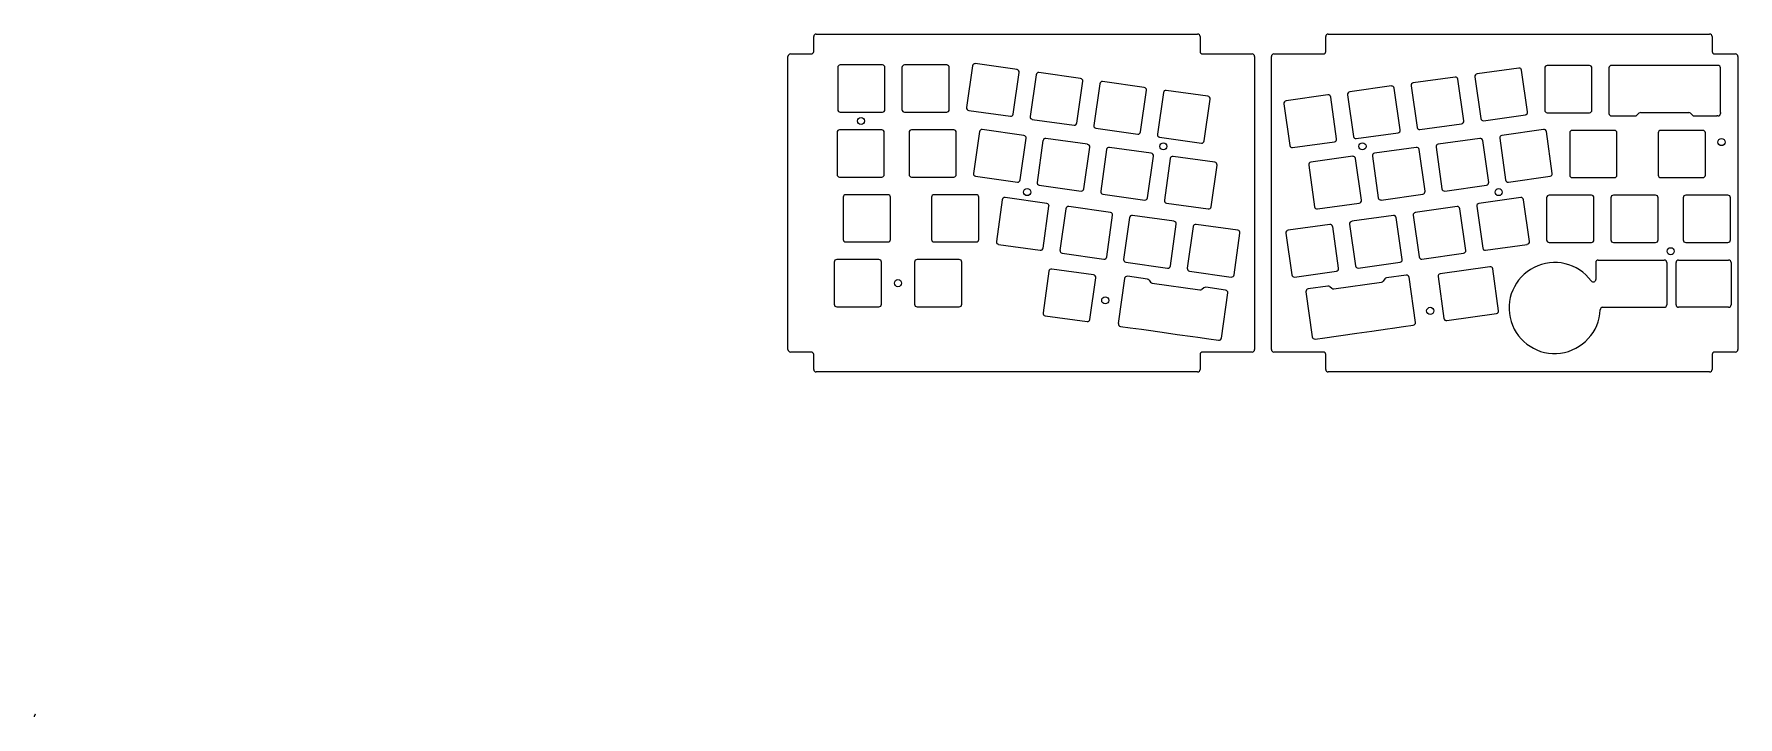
# Model space of a CAD drawing. Header units: millimetres. Extents: x -257 to 248, y -741 to -539.
import ezdxf

# ---------------------------------------------------------------- set-up
doc = ezdxf.new("R2010")
doc.units = ezdxf.units.MM
doc.layers.add('Default', color=7, linetype='Continuous')
doc.layers.add('预设值', color=7, linetype='Continuous')

msp = doc.modelspace()

# ---------------------------------------------------------------- linework, layer by layer
at = {"color": 7, "linetype": 'Continuous'}
for p, q in [((209.51, -548.96), (209.51, -562.21)), ((210.6, -548.21), (210.26, -548.21)), ((217.6, -548.21), (210.6, -548.21)), ((219.04, -548.21), (217.6, -548.21)), ((223.51, -548.21), (219.04, -548.21)), ((228.56, -548.21), (223.51, -548.21)), ((233.04, -548.21), (228.56, -548.21)), ((234.48, -548.21), (233.04, -548.21)), ((241.48, -548.21), (234.48, -548.21)), ((241.81, -548.21), (241.48, -548.21)), ((242.56, -562.21), (242.56, -548.96)), ((210.6, -563.21), (217.29, -563.21)), ((234.79, -563.21), (241.48, -563.21)), ((72.68, -611.6), (66.8, -610.78)), ((149.42, -610.44), (143.54, -611.27)), ((152.15, -624.45), (150.27, -611.08)), ((65.95, -611.41), (64.07, -624.78)), ((95.89, -614.86), (90.01, -614.04)), ((94.65, -629.08), (96.53, -615.71)), ((119.69, -615.38), (121.57, -628.75)), ((126.21, -613.71), (120.33, -614.53)), ((64.71, -625.63), (67.61, -626.04)), ((67.61, -626.04), (70.9, -626.5)), ((143.89, -626.37), (145.32, -626.17)), ((145.32, -626.17), (148.61, -625.7)), ((148.61, -625.7), (151.51, -625.3)), ((70.9, -626.5), (72.32, -626.7)), ((72.32, -626.7), (77.04, -627.36)), ((77.04, -627.36), (81.47, -627.99)), ((81.47, -627.99), (86.19, -628.65)), ((86.19, -628.65), (87.61, -628.85)), ((87.61, -628.85), (90.9, -629.31)), ((90.9, -629.31), (93.8, -629.72)), ((122.42, -629.39), (125.31, -628.98)), ((125.31, -628.98), (128.61, -628.52)), ((128.61, -628.52), (130.03, -628.32)), ((130.03, -628.32), (134.75, -627.65)), ((134.75, -627.65), (139.18, -627.03)), ((139.18, -627.03), (143.89, -626.37))]:
    msp.add_line(p, q, dxfattribs=at)
at = {"layer": 'Default', "color": 7, "linetype": 'Continuous'}
for p, q in [((-26.22, -544.08), (-26.22, -539.68)), ((-25.47, -538.93), (87.57, -538.93)), ((88.32, -539.68), (88.32, -544.08)), ((125.57, -544.08), (125.57, -539.68)), ((126.32, -538.93), (239.36, -538.93)), ((240.11, -539.68), (240.11, -544.08)), ((-33.1, -544.83), (-26.97, -544.83)), ((89.07, -544.83), (103.71, -544.83)), ((110.18, -544.83), (124.82, -544.83)), ((240.86, -544.83), (246.99, -544.83)), ((-33.85, -632.49), (-33.85, -545.58)), ((-19.11, -548.84), (-19.11, -561.34)), ((-5.86, -548.09), (-18.36, -548.09)), ((-5.11, -561.34), (-5.11, -548.84)), ((-0.06, -548.84), (-0.06, -561.34)), ((13.19, -548.09), (0.69, -548.09)), ((13.94, -561.34), (13.94, -548.84)), ((20.81, -548.35), (19.07, -560.73)), ((34.04, -549.45), (21.66, -547.71)), ((32.94, -562.68), (34.68, -550.3)), ((52.9, -552.1), (40.53, -550.36)), ((104.46, -545.58), (104.46, -632.49)), ((109.43, -632.49), (109.43, -545.58)), ((182.78, -549.01), (170.41, -550.75)), ((185.37, -562.03), (183.63, -549.65)), ((190.46, -549), (190.46, -561.5)), ((203.71, -548.25), (191.21, -548.25)), ((204.46, -561.5), (204.46, -549)), ((247.74, -545.58), (247.74, -632.49)), ((39.68, -551), (37.94, -563.38)), ((51.8, -565.33), (53.54, -552.95)), ((58.55, -553.65), (56.81, -566.03)), ((71.77, -554.75), (59.39, -553.01)), ((145.04, -554.33), (132.66, -556.07)), ((147.62, -567.35), (145.88, -554.97)), ((150.88, -554.26), (152.62, -566.64)), ((163.9, -551.68), (151.52, -553.42)), ((166.48, -564.69), (164.74, -552.31)), ((169.77, -551.6), (171.51, -563.98)), ((70.67, -567.97), (72.41, -555.6)), ((77.42, -556.3), (75.68, -568.67)), ((90.64, -557.4), (78.26, -555.66)), ((89.54, -570.62), (91.28, -558.24)), ((113.16, -559.58), (114.9, -571.96)), ((126.17, -556.99), (113.8, -558.73)), ((128.76, -570.01), (127.02, -557.63)), ((132.02, -556.92), (133.76, -569.3)), ((-18.36, -562.09), (-5.86, -562.09)), ((0.69, -562.09), (13.19, -562.09)), ((19.71, -561.58), (32.09, -563.32)), ((38.58, -564.23), (50.96, -565.97)), ((153.47, -567.28), (165.84, -565.54)), ((172.35, -564.62), (184.73, -562.88)), ((191.21, -562.25), (203.71, -562.25)), ((209.51, -562.21), (209.51, -562.46)), ((210.26, -563.21), (210.6, -563.21)), ((217.82, -562.99), (218.38, -562.43)), ((218.91, -562.21), (233.17, -562.21)), ((234.26, -562.99), (233.7, -562.43)), ((241.81, -563.21), (241.48, -563.21)), ((242.56, -562.21), (242.56, -562.46)), ((-19.3, -568.08), (-19.3, -580.58)), ((-6.05, -567.33), (-18.55, -567.33)), ((-5.3, -580.58), (-5.3, -568.08)), ((2.04, -568.08), (2.04, -580.58)), ((15.29, -567.33), (2.79, -567.33)), ((16.04, -580.58), (16.04, -568.08)), ((22.88, -567.88), (21.14, -580.26)), ((36.1, -568.98), (23.73, -567.24)), ((35, -582.21), (36.74, -569.83)), ((41.74, -570.53), (40, -582.91)), ((54.97, -571.63), (42.59, -569.89)), ((57.44, -566.87), (69.82, -568.61)), ((76.31, -569.52), (88.69, -571.26)), ((134.61, -569.94), (146.99, -568.2)), ((171.27, -569.89), (158.89, -571.63)), ((173.86, -582.91), (172.12, -570.53)), ((177.12, -569.83), (178.86, -582.21)), ((190.14, -567.24), (177.76, -568.98)), ((192.72, -580.26), (190.98, -567.88)), ((197.89, -568.24), (197.89, -580.74)), ((211.14, -567.49), (198.64, -567.49)), ((211.89, -580.74), (211.89, -568.24)), ((224.09, -568.24), (224.09, -580.74)), ((237.34, -567.49), (224.84, -567.49)), ((238.09, -580.74), (238.09, -568.24)), ((53.87, -584.86), (55.61, -572.48)), ((60.61, -573.18), (58.87, -585.56)), ((73.83, -574.28), (61.45, -572.54)), ((72.73, -587.51), (74.47, -575.13)), ((92.7, -576.94), (80.32, -575.2)), ((115.74, -572.59), (128.12, -570.85)), ((133.54, -575.19), (121.16, -576.93)), ((139.39, -575.13), (141.13, -587.51)), ((152.41, -572.54), (140.03, -574.28)), ((154.99, -585.56), (153.25, -573.18)), ((158.25, -572.48), (159.99, -584.86)), ((79.47, -575.83), (77.73, -588.21)), ((91.6, -590.16), (93.34, -577.78)), ((120.52, -577.78), (122.26, -590.16)), ((136.13, -588.21), (134.39, -575.83)), ((-18.55, -581.33), (-6.05, -581.33)), ((2.79, -581.33), (15.29, -581.33)), ((21.78, -581.11), (34.16, -582.85)), ((40.64, -583.76), (53.02, -585.5)), ((160.84, -585.5), (173.22, -583.76)), ((179.71, -582.84), (192.08, -581.1)), ((198.64, -581.49), (211.14, -581.49)), ((224.84, -581.49), (237.34, -581.49)), ((-17.49, -587.33), (-17.49, -599.83)), ((-4.24, -586.58), (-16.74, -586.58)), ((-3.49, -599.83), (-3.49, -587.33)), ((8.71, -587.33), (8.71, -599.83)), ((21.96, -586.58), (9.46, -586.58)), ((22.71, -599.83), (22.71, -587.33)), ((29.66, -588.07), (27.92, -600.45)), ((42.89, -589.17), (30.51, -587.43)), ((41.78, -602.4), (43.52, -590.02)), ((48.52, -590.72), (46.78, -603.1)), ((61.75, -591.82), (49.37, -590.08)), ((59.51, -586.41), (71.88, -588.15)), ((78.37, -589.06), (90.75, -590.8)), ((123.11, -590.8), (135.49, -589.06)), ((141.98, -588.15), (154.35, -586.41)), ((164.49, -590.08), (152.11, -591.82)), ((167.08, -603.1), (165.34, -590.72)), ((170.34, -590.02), (172.08, -602.4)), ((183.35, -587.43), (170.98, -589.17)), ((185.94, -600.45), (184.2, -588.07)), ((191.04, -587.48), (191.04, -599.98)), ((204.29, -586.73), (191.79, -586.73)), ((205.04, -599.98), (205.04, -587.48)), ((210.09, -587.48), (210.09, -599.98)), ((223.34, -586.73), (210.84, -586.73)), ((224.09, -599.98), (224.09, -587.48)), ((231.52, -587.48), (231.52, -599.98)), ((244.77, -586.73), (232.27, -586.73)), ((245.52, -599.98), (245.52, -587.48)), ((60.65, -605.05), (62.39, -592.67)), ((67.39, -593.37), (65.65, -605.75)), ((80.61, -594.47), (68.24, -592.74)), ((79.51, -607.7), (81.25, -595.32)), ((99.48, -597.13), (87.1, -595.39)), ((126.76, -595.39), (114.38, -597.13)), ((132.61, -595.32), (134.35, -607.7)), ((145.62, -592.73), (133.25, -594.47)), ((148.21, -605.75), (146.47, -593.37)), ((151.47, -592.67), (153.21, -605.05)), ((-16.74, -600.58), (-4.24, -600.58)), ((9.46, -600.58), (21.96, -600.58)), ((86.25, -596.02), (84.51, -608.4)), ((98.38, -610.35), (100.12, -597.97)), ((113.74, -597.97), (115.48, -610.35)), ((129.35, -608.4), (127.61, -596.02)), ((191.79, -600.73), (204.29, -600.73)), ((210.84, -600.73), (223.34, -600.73)), ((232.27, -600.73), (244.77, -600.73)), ((-6.9, -605.81), (-19.4, -605.81)), ((16.91, -605.81), (4.41, -605.81)), ((28.56, -601.3), (40.94, -603.04)), ((47.42, -603.95), (59.8, -605.69)), ((154.06, -605.69), (166.44, -603.95)), ((172.92, -603.04), (185.3, -601.3)), ((206.36, -605.97), (225.92, -605.97)), ((230.17, -605.97), (244.97, -605.97)), ((-20.15, -606.56), (-20.15, -619.06)), ((-6.15, -619.06), (-6.15, -606.56)), ((3.66, -606.56), (3.66, -619.06)), ((17.66, -619.06), (17.66, -606.56)), ((43.51, -609.26), (41.78, -621.63)), ((56.74, -610.36), (44.36, -608.62)), ((66.29, -606.6), (78.67, -608.34)), ((85.15, -609.25), (97.53, -610.99)), ((116.33, -610.99), (128.71, -609.25)), ((135.19, -608.34), (147.57, -606.6)), ((158.84, -610.87), (160.58, -623.25)), ((174.21, -607.95), (159.48, -610.02)), ((176.8, -620.97), (175.06, -608.59)), ((205.61, -606.72), (205.61, -611.71)), ((226.67, -606.72), (226.67, -619.22)), ((229.42, -619.22), (229.42, -606.72)), ((245.72, -606.72), (245.72, -619.22)), ((55.64, -623.58), (57.38, -611.2)), ((73.17, -611.89), (73.65, -612.53)), ((74.15, -612.82), (88.26, -614.8)), ((89.45, -614.18), (88.82, -614.66)), ((126.77, -613.85), (127.4, -614.33)), ((127.96, -614.47), (142.07, -612.49)), ((143.04, -611.56), (142.57, -612.19)), ((-19.4, -619.81), (-6.9, -619.81)), ((4.41, -619.81), (16.91, -619.81)), ((207.64, -619.97), (225.92, -619.97)), ((244.97, -619.97), (230.17, -619.97)), ((42.41, -622.48), (54.79, -624.22)), ((161.43, -623.89), (176.16, -621.82)), ((-26.97, -633.24), (-33.1, -633.24)), ((-26.22, -638.39), (-26.22, -633.99)), ((88.32, -633.99), (88.32, -638.39)), ((103.71, -633.24), (89.07, -633.24)), ((124.82, -633.24), (110.18, -633.24)), ((125.57, -638.39), (125.57, -633.99)), ((240.11, -633.99), (240.11, -638.39)), ((246.99, -633.24), (240.86, -633.24)), ((87.57, -639.14), (-25.47, -639.14)), ((239.36, -639.14), (126.32, -639.14))]:
    msp.add_line(p, q, dxfattribs=at)
for centre in [(-12.2, -564.71), (242.87, -570.98), (77.43, -572.24), (136.44, -572.23), (37.05, -585.8), (176.81, -585.8), (227.8, -603.34), (-1.25, -612.81), (60.19, -617.91), (156.52, -621.03)]:
    msp.add_circle(centre, 1.05, dxfattribs=at)
for centre, radius, start, end in [((-25.47, -539.68), 0.75, 90, 180), ((87.57, -539.68), 0.75, 0, 90), ((126.32, -539.68), 0.75, 90, 180), ((239.36, -539.68), 0.75, 0, 90), ((-33.1, -545.58), 0.75, 90, 180), ((-26.97, -544.08), 0.75, 270, 0), ((89.07, -544.08), 0.75, 180, 270), ((103.71, -545.58), 0.75, 0, 90), ((110.18, -545.58), 0.75, 90, 180), ((124.82, -544.08), 0.75, 270, 0), ((240.86, -544.08), 0.75, 180, 270), ((246.99, -545.58), 0.75, 0, 90), ((-18.36, -548.84), 0.75, 90, 180), ((-5.86, -548.84), 0.75, 0, 90), ((0.69, -548.84), 0.75, 90, 180), ((13.19, -548.84), 0.75, 0, 90), ((21.56, -548.46), 0.75, 82, 172), ((33.93, -550.2), 0.75, 352, 82), ((40.42, -551.1), 0.75, 82, 172), ((182.89, -549.76), 0.75, 8, 98), ((191.21, -549), 0.75, 90, 180), ((203.71, -549), 0.75, 0, 90), ((210.26, -548.96), 0.75, 90, 180), ((241.81, -548.96), 0.75, 0, 90), ((52.8, -552.84), 0.75, 352, 82), ((59.29, -553.75), 0.75, 82, 172), ((71.67, -555.49), 0.75, 352, 82), ((145.14, -555.08), 0.75, 8, 98), ((151.62, -554.16), 0.75, 98, 188), ((164, -552.42), 0.75, 8, 98), ((170.51, -551.5), 0.75, 98, 188), ((78.16, -556.4), 0.75, 82, 172), ((90.54, -558.14), 0.75, 352, 82), ((113.9, -559.47), 0.75, 98, 188), ((126.28, -557.73), 0.75, 8, 98), ((132.76, -556.82), 0.75, 98, 188), ((-18.36, -561.34), 0.75, 180, 270), ((-5.86, -561.34), 0.75, 270, 0), ((0.69, -561.34), 0.75, 180, 270), ((13.19, -561.34), 0.75, 270, 0), ((19.82, -560.83), 0.75, 172, 262), ((32.2, -562.57), 0.75, 262, 352), ((38.68, -563.48), 0.75, 172, 262), ((51.06, -565.22), 0.75, 262, 352), ((165.74, -564.8), 0.75, 278, 8), ((172.25, -563.88), 0.75, 188, 278), ((184.63, -562.14), 0.75, 278, 8), ((191.21, -561.5), 0.75, 180, 270), ((203.71, -561.5), 0.75, 270, 0), ((210.26, -562.46), 0.75, 180, 270), ((217.29, -562.46), 0.75, 270, 315), ((218.91, -562.96), 0.75, 90, 135), ((233.17, -562.96), 0.75, 45, 90), ((234.79, -562.46), 0.75, 225, 270), ((241.81, -562.46), 0.75, 270, 0), ((-18.55, -568.08), 0.75, 90, 180), ((-6.05, -568.08), 0.75, 0, 90), ((2.79, -568.08), 0.75, 90, 180), ((15.29, -568.08), 0.75, 0, 90), ((23.62, -567.99), 0.75, 82, 172), ((36, -569.72), 0.75, 352, 82), ((42.49, -570.64), 0.75, 82, 172), ((57.55, -566.13), 0.75, 172, 262), ((69.93, -567.87), 0.75, 262, 352), ((76.42, -568.78), 0.75, 172, 262), ((88.8, -570.52), 0.75, 262, 352), ((128.02, -570.11), 0.75, 278, 8), ((134.5, -569.19), 0.75, 188, 278), ((146.88, -567.45), 0.75, 278, 8), ((153.36, -566.54), 0.75, 188, 278), ((171.38, -570.64), 0.75, 8, 98), ((177.86, -569.72), 0.75, 98, 188), ((190.24, -567.98), 0.75, 8, 98), ((198.64, -568.24), 0.75, 90, 180), ((211.14, -568.24), 0.75, 0, 90), ((224.84, -568.24), 0.75, 90, 180), ((237.34, -568.24), 0.75, 0, 90), ((54.86, -572.38), 0.75, 352, 82), ((61.35, -573.29), 0.75, 82, 172), ((73.73, -575.03), 0.75, 352, 82), ((80.22, -575.94), 0.75, 82, 172), ((115.64, -571.85), 0.75, 188, 278), ((133.65, -575.94), 0.75, 8, 98), ((140.13, -575.03), 0.75, 98, 188), ((152.51, -573.29), 0.75, 8, 98), ((159, -572.37), 0.75, 98, 188), ((-18.55, -580.58), 0.75, 180, 270), ((-6.05, -580.58), 0.75, 270, 0), ((2.79, -580.58), 0.75, 180, 270), ((15.29, -580.58), 0.75, 270, 0), ((21.88, -580.36), 0.75, 172, 262), ((92.59, -577.68), 0.75, 352, 82), ((121.27, -577.68), 0.75, 98, 188), ((191.98, -580.36), 0.75, 278, 8), ((198.64, -580.74), 0.75, 180, 270), ((211.14, -580.74), 0.75, 270, 0), ((224.84, -580.74), 0.75, 180, 270), ((237.34, -580.74), 0.75, 270, 0), ((34.26, -582.1), 0.75, 262, 352), ((40.75, -583.01), 0.75, 172, 262), ((53.12, -584.75), 0.75, 262, 352), ((59.61, -585.67), 0.75, 172, 262), ((154.25, -585.66), 0.75, 278, 8), ((160.74, -584.75), 0.75, 188, 278), ((173.12, -583.01), 0.75, 278, 8), ((179.6, -582.1), 0.75, 188, 278), ((-16.74, -587.33), 0.75, 90, 180), ((-4.24, -587.33), 0.75, 0, 90), ((9.46, -587.33), 0.75, 90, 180), ((21.96, -587.33), 0.75, 0, 90), ((30.4, -588.18), 0.75, 82, 172), ((42.78, -589.91), 0.75, 352, 82), ((49.27, -590.83), 0.75, 82, 172), ((71.99, -587.41), 0.75, 262, 352), ((78.48, -588.32), 0.75, 172, 262), ((90.85, -590.06), 0.75, 262, 352), ((123.01, -590.06), 0.75, 188, 278), ((135.39, -588.32), 0.75, 278, 8), ((141.87, -587.4), 0.75, 188, 278), ((164.59, -590.83), 0.75, 8, 98), ((171.08, -589.91), 0.75, 98, 188), ((183.46, -588.17), 0.75, 8, 98), ((191.79, -587.48), 0.75, 90, 180), ((204.29, -587.48), 0.75, 0, 90), ((210.84, -587.48), 0.75, 90, 180), ((223.34, -587.48), 0.75, 0, 90), ((232.27, -587.48), 0.75, 90, 180), ((244.77, -587.48), 0.75, 0, 90), ((61.65, -592.57), 0.75, 352, 82), ((68.13, -593.48), 0.75, 82, 172), ((80.51, -595.22), 0.75, 352, 82), ((87, -596.13), 0.75, 82, 172), ((126.86, -596.13), 0.75, 8, 98), ((133.35, -595.22), 0.75, 98, 188), ((145.73, -593.48), 0.75, 8, 98), ((152.22, -592.57), 0.75, 98, 188), ((-16.74, -599.83), 0.75, 180, 270), ((-4.24, -599.83), 0.75, 270, 0), ((9.46, -599.83), 0.75, 180, 270), ((21.96, -599.83), 0.75, 270, 0), ((28.66, -600.55), 0.75, 172, 262), ((99.37, -597.87), 0.75, 352, 82), ((114.49, -597.87), 0.75, 98, 188), ((185.2, -600.55), 0.75, 278, 8), ((191.79, -599.98), 0.75, 180, 270), ((204.29, -599.98), 0.75, 270, 0), ((210.84, -599.98), 0.75, 180, 270), ((223.34, -599.98), 0.75, 270, 0), ((232.27, -599.98), 0.75, 180, 270), ((244.77, -599.98), 0.75, 270, 0), ((-19.4, -606.56), 0.75, 90, 180), ((-6.9, -606.56), 0.75, 0, 90), ((4.41, -606.56), 0.75, 90, 180), ((16.91, -606.56), 0.75, 0, 90), ((41.04, -602.29), 0.75, 262, 352), ((47.53, -603.2), 0.75, 172, 262), ((59.91, -604.94), 0.75, 262, 352), ((66.39, -605.86), 0.75, 172, 262), ((147.47, -605.86), 0.75, 278, 8), ((153.96, -604.94), 0.75, 188, 278), ((166.33, -603.2), 0.75, 278, 8), ((172.82, -602.29), 0.75, 188, 278), ((206.36, -606.72), 0.75, 90.0004, 180.0004), ((225.92, -606.72), 0.75, 0.0004, 90.0004), ((230.17, -606.72), 0.75, 90, 180), ((244.97, -606.72), 0.75, 0, 90), ((44.26, -609.36), 0.75, 82, 172), ((56.64, -611.1), 0.75, 352, 82), ((66.69, -611.52), 0.75, 82, 172), ((78.77, -607.6), 0.75, 262, 352), ((85.26, -608.51), 0.75, 172, 262), ((97.63, -610.25), 0.75, 262, 352), ((116.23, -610.25), 0.75, 188, 278), ((128.6, -608.51), 0.75, 278, 8), ((135.09, -607.59), 0.75, 188, 278), ((149.52, -611.19), 0.75, 8, 98), ((159.58, -610.77), 0.75, 98.0031, 188.0031), ((174.32, -608.7), 0.75, 8.0031, 98.0031), ((193.4, -620.18), 13.5, 36.4882, 357.8489), ((72.58, -612.35), 0.75, 37, 82), ((74.25, -612.08), 0.75, 217, 262), ((88.37, -614.06), 0.75, 262, 307), ((89.9, -614.78), 0.75, 82, 127), ((95.78, -615.61), 0.75, 352, 82), ((120.43, -615.27), 0.75, 98, 188), ((126.32, -614.45), 0.75, 53, 98), ((127.85, -613.73), 0.75, 233, 278), ((141.97, -611.74), 0.75, 278, 323), ((143.64, -612.01), 0.75, 98, 143), ((204.86, -611.71), 0.75, 216.4882, 0.0004), ((-19.4, -619.06), 0.75, 180, 270), ((-6.9, -619.06), 0.75, 270, 0), ((4.41, -619.06), 0.75, 180, 270), ((16.91, -619.06), 0.75, 270, 0), ((176.06, -621.07), 0.75, 278.0031, 8.0031), ((207.64, -620.72), 0.75, 90.0004, 177.8489), ((225.92, -619.22), 0.75, 270.0004, 0.0004), ((230.17, -619.22), 0.75, 180, 270), ((244.97, -619.22), 0.75, 270, 360), ((42.52, -621.74), 0.75, 172, 262), ((54.9, -623.48), 0.75, 262, 352), ((64.82, -624.89), 0.75, 172, 262), ((151.4, -624.55), 0.75, 278, 8), ((161.32, -623.14), 0.75, 188.0031, 278.0031), ((93.91, -628.98), 0.75, 262, 352), ((122.31, -628.64), 0.75, 188, 278), ((-33.1, -632.49), 0.75, 180, 270), ((-26.97, -633.99), 0.75, 0, 90), ((89.07, -633.99), 0.75, 90, 180), ((103.71, -632.49), 0.75, 270, 0), ((110.18, -632.49), 0.75, 180, 270), ((124.82, -633.99), 0.75, 0, 90), ((240.86, -633.99), 0.75, 90, 180), ((246.99, -632.49), 0.75, 270, 0), ((-25.47, -638.39), 0.75, 180, 270), ((87.57, -638.39), 0.75, 270, 0), ((126.32, -638.39), 0.75, 180, 270), ((239.36, -638.39), 0.75, 270, 0)]:
    msp.add_arc(centre, radius, start, end, dxfattribs=at)
at = {"layer": '预设值', "color": 7, "linetype": 'Continuous'}
msp.add_rational_spline([(-256.99, -740.68), (-257.27, -741.02), (-257.33, -741.46)], [1, 0.962544874843, 1], degree=2, dxfattribs=at)

doc.saveas('drawing.dxf')
